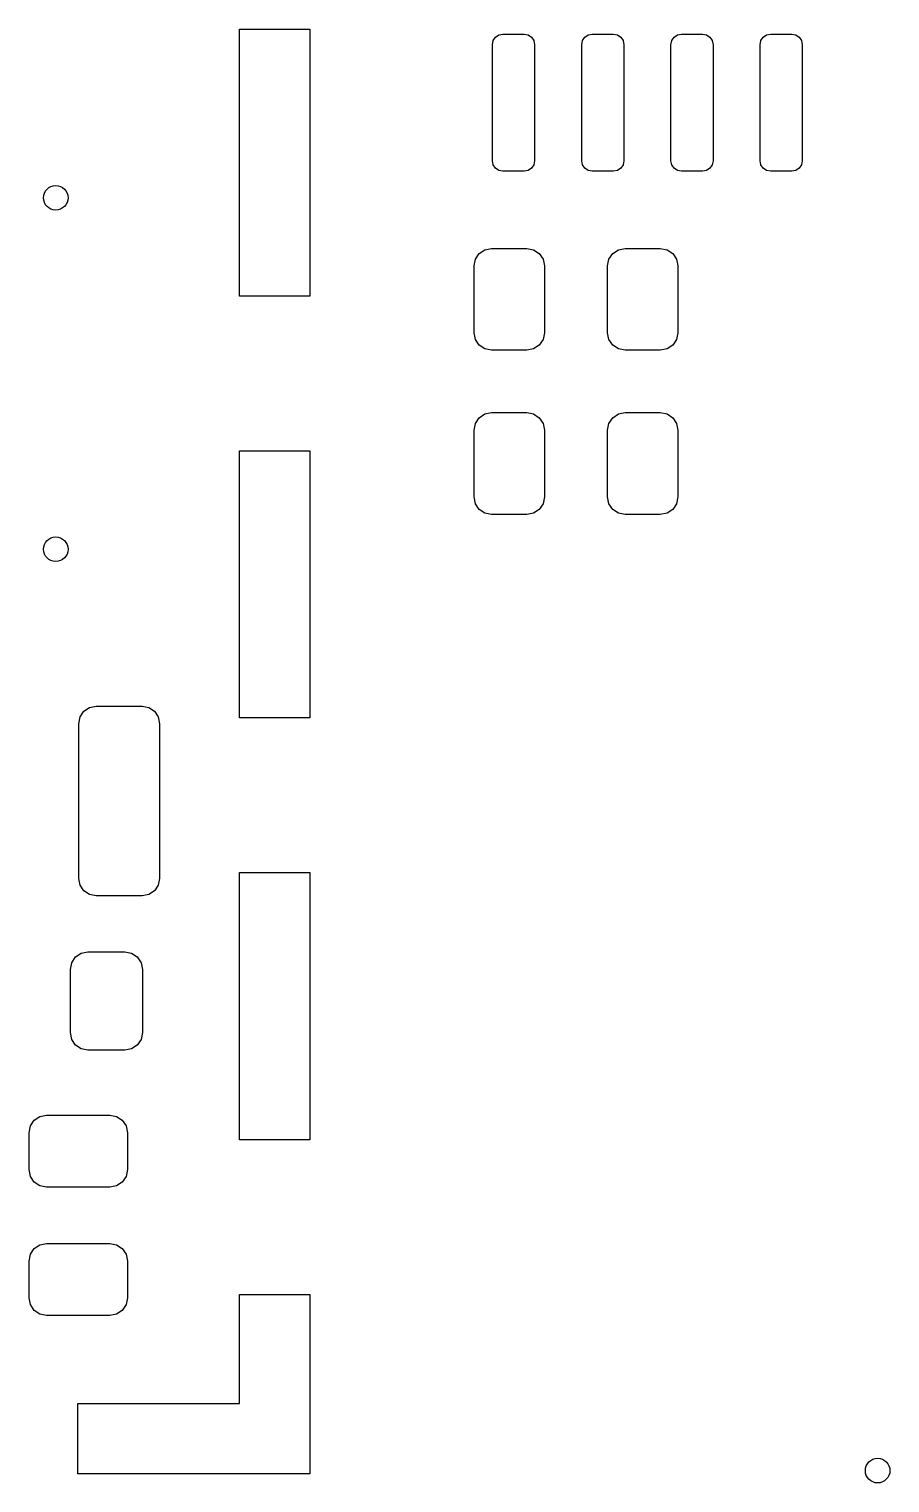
# Model space of a CAD drawing. Header units: inches. Extents: x 0.39 to 2.81, y 0.39 to 2.13.
# Drawn here: x 2.325 to 2.807, y 0.393 to 1.207 of the extents above; entities that cross this region are included whole.
import ezdxf

# ---------------------------------------------------------------- set-up
doc = ezdxf.new("R2010")
doc.units = ezdxf.units.IN
doc.header["$MEASUREMENT"] = 0
doc.layers.add('BLACK', color=250, linetype='CONTINUOUS')

msp = doc.modelspace()

# ---------------------------------------------------------------- linework, layer by layer
at = {"layer": 'BLACK', "linetype": 'CONTINUOUS'}
for p, q in [((2.44252, 1.05773), (2.44252, 1.20734)), ((2.44252, 1.20734), (2.48189, 1.20734)), ((2.48189, 1.20734), (2.48189, 1.05773)), ((2.58419, 1.1986), (2.58464, 1.20086)), ((2.58419, 1.13364), (2.58419, 1.1986)), ((2.58464, 1.20086), (2.58592, 1.20277)), ((2.58592, 1.20277), (2.58783, 1.20405)), ((2.58783, 1.20405), (2.59009, 1.2045)), ((2.59009, 1.2045), (2.60191, 1.2045)), ((2.60191, 1.2045), (2.60417, 1.20405)), ((2.60417, 1.20405), (2.60608, 1.20277)), ((2.60608, 1.20277), (2.60736, 1.20086)), ((2.60736, 1.20086), (2.60781, 1.1986)), ((2.60781, 1.1986), (2.60781, 1.13364)), ((2.63419, 1.1986), (2.63464, 1.20086)), ((2.63419, 1.13364), (2.63419, 1.1986)), ((2.63464, 1.20086), (2.63592, 1.20277)), ((2.63592, 1.20277), (2.63783, 1.20405)), ((2.63783, 1.20405), (2.64009, 1.2045)), ((2.64009, 1.2045), (2.65191, 1.2045)), ((2.65191, 1.2045), (2.65417, 1.20405)), ((2.65417, 1.20405), (2.65608, 1.20277)), ((2.65608, 1.20277), (2.65736, 1.20086)), ((2.65736, 1.20086), (2.65781, 1.1986)), ((2.65781, 1.1986), (2.65781, 1.13364)), ((2.68419, 1.1986), (2.68464, 1.20086)), ((2.68419, 1.13364), (2.68419, 1.1986)), ((2.68464, 1.20086), (2.68592, 1.20277)), ((2.68592, 1.20277), (2.68783, 1.20405)), ((2.68783, 1.20405), (2.69009, 1.2045)), ((2.69009, 1.2045), (2.70191, 1.2045)), ((2.70191, 1.2045), (2.70417, 1.20405)), ((2.70417, 1.20405), (2.70608, 1.20277)), ((2.70608, 1.20277), (2.70736, 1.20086)), ((2.70736, 1.20086), (2.70781, 1.1986)), ((2.70781, 1.1986), (2.70781, 1.13364)), ((2.73419, 1.1986), (2.73464, 1.20086)), ((2.73419, 1.13364), (2.73419, 1.1986)), ((2.73464, 1.20086), (2.73592, 1.20277)), ((2.73592, 1.20277), (2.73783, 1.20405)), ((2.73783, 1.20405), (2.74009, 1.2045)), ((2.74009, 1.2045), (2.75191, 1.2045)), ((2.75191, 1.2045), (2.75417, 1.20405)), ((2.75417, 1.20405), (2.75608, 1.20277)), ((2.75608, 1.20277), (2.75736, 1.20086)), ((2.75736, 1.20086), (2.75781, 1.1986)), ((2.75781, 1.1986), (2.75781, 1.13364)), ((2.58464, 1.13138), (2.58419, 1.13364)), ((2.60781, 1.13364), (2.60736, 1.13138)), ((2.63464, 1.13138), (2.63419, 1.13364)), ((2.65781, 1.13364), (2.65736, 1.13138)), ((2.68464, 1.13138), (2.68419, 1.13364)), ((2.70781, 1.13364), (2.70736, 1.13138)), ((2.73464, 1.13138), (2.73419, 1.13364)), ((2.75781, 1.13364), (2.75736, 1.13138)), ((2.58592, 1.12946), (2.58464, 1.13138)), ((2.58783, 1.12818), (2.58592, 1.12946)), ((2.59009, 1.12773), (2.58783, 1.12818)), ((2.60191, 1.12773), (2.59009, 1.12773)), ((2.60417, 1.12818), (2.60191, 1.12773)), ((2.60608, 1.12946), (2.60417, 1.12818)), ((2.60736, 1.13138), (2.60608, 1.12946)), ((2.63592, 1.12946), (2.63464, 1.13138)), ((2.63783, 1.12818), (2.63592, 1.12946)), ((2.64009, 1.12773), (2.63783, 1.12818)), ((2.65191, 1.12773), (2.64009, 1.12773)), ((2.65417, 1.12818), (2.65191, 1.12773)), ((2.65608, 1.12946), (2.65417, 1.12818)), ((2.65736, 1.13138), (2.65608, 1.12946)), ((2.68592, 1.12946), (2.68464, 1.13138)), ((2.68783, 1.12818), (2.68592, 1.12946)), ((2.69009, 1.12773), (2.68783, 1.12818)), ((2.70191, 1.12773), (2.69009, 1.12773)), ((2.70417, 1.12818), (2.70191, 1.12773)), ((2.70608, 1.12946), (2.70417, 1.12818)), ((2.70736, 1.13138), (2.70608, 1.12946)), ((2.73592, 1.12946), (2.73464, 1.13138)), ((2.73783, 1.12818), (2.73592, 1.12946)), ((2.74009, 1.12773), (2.73783, 1.12818)), ((2.75191, 1.12773), (2.74009, 1.12773)), ((2.75417, 1.12818), (2.75191, 1.12773)), ((2.75608, 1.12946), (2.75417, 1.12818)), ((2.75736, 1.13138), (2.75608, 1.12946)), ((2.5768, 1.08166), (2.57999, 1.08379)), ((2.57999, 1.08379), (2.58376, 1.08454)), ((2.58376, 1.08454), (2.60344, 1.08454)), ((2.60344, 1.08454), (2.60721, 1.08379)), ((2.60721, 1.08379), (2.6104, 1.08166)), ((2.6516, 1.08166), (2.65479, 1.08379)), ((2.65479, 1.08379), (2.65856, 1.08454)), ((2.65856, 1.08454), (2.67824, 1.08454)), ((2.67824, 1.08454), (2.68201, 1.08379)), ((2.68201, 1.08379), (2.6852, 1.08166)), ((2.57391, 1.0747), (2.57466, 1.07847)), ((2.57466, 1.07847), (2.5768, 1.08166)), ((2.6104, 1.08166), (2.61253, 1.07847)), ((2.61253, 1.07847), (2.61328, 1.0747)), ((2.64872, 1.0747), (2.64947, 1.07847)), ((2.64947, 1.07847), (2.6516, 1.08166)), ((2.6852, 1.08166), (2.68734, 1.07847)), ((2.68734, 1.07847), (2.68809, 1.0747)), ((2.57391, 1.0373), (2.57391, 1.0747)), ((2.61328, 1.0747), (2.61328, 1.0373)), ((2.64872, 1.0373), (2.64872, 1.0747)), ((2.68809, 1.0747), (2.68809, 1.0373)), ((2.48189, 1.05773), (2.44252, 1.05773)), ((2.57466, 1.03353), (2.57391, 1.0373)), ((2.61328, 1.0373), (2.61253, 1.03353)), ((2.64947, 1.03353), (2.64872, 1.0373)), ((2.68809, 1.0373), (2.68734, 1.03353)), ((2.5768, 1.03034), (2.57466, 1.03353)), ((2.57999, 1.02821), (2.5768, 1.03034)), ((2.58376, 1.02746), (2.57999, 1.02821)), ((2.60344, 1.02746), (2.58376, 1.02746)), ((2.60721, 1.02821), (2.60344, 1.02746)), ((2.6104, 1.03034), (2.60721, 1.02821)), ((2.61253, 1.03353), (2.6104, 1.03034)), ((2.6516, 1.03034), (2.64947, 1.03353)), ((2.65479, 1.02821), (2.6516, 1.03034)), ((2.65856, 1.02746), (2.65479, 1.02821)), ((2.67824, 1.02746), (2.65856, 1.02746)), ((2.68201, 1.02821), (2.67824, 1.02746)), ((2.6852, 1.03034), (2.68201, 1.02821)), ((2.68734, 1.03353), (2.6852, 1.03034)), ((2.57391, 0.9827), (2.57466, 0.98647)), ((2.57466, 0.98647), (2.5768, 0.98966)), ((2.5768, 0.98966), (2.57999, 0.99179)), ((2.57999, 0.99179), (2.58376, 0.99254)), ((2.58376, 0.99254), (2.60344, 0.99254)), ((2.60344, 0.99254), (2.60721, 0.99179)), ((2.60721, 0.99179), (2.6104, 0.98966)), ((2.6104, 0.98966), (2.61253, 0.98647)), ((2.61253, 0.98647), (2.61328, 0.9827)), ((2.64872, 0.9827), (2.64947, 0.98647)), ((2.64947, 0.98647), (2.6516, 0.98966)), ((2.6516, 0.98966), (2.65479, 0.99179)), ((2.65479, 0.99179), (2.65856, 0.99254)), ((2.65856, 0.99254), (2.67824, 0.99254)), ((2.67824, 0.99254), (2.68201, 0.99179)), ((2.68201, 0.99179), (2.6852, 0.98966)), ((2.6852, 0.98966), (2.68734, 0.98647)), ((2.68734, 0.98647), (2.68809, 0.9827)), ((2.57391, 0.9453), (2.57391, 0.9827)), ((2.61328, 0.9827), (2.61328, 0.9453)), ((2.64872, 0.9453), (2.64872, 0.9827)), ((2.68809, 0.9827), (2.68809, 0.9453)), ((2.44252, 0.82151), (2.44252, 0.97112)), ((2.44252, 0.97112), (2.48189, 0.97112)), ((2.48189, 0.97112), (2.48189, 0.82151)), ((2.57466, 0.94153), (2.57391, 0.9453)), ((2.61328, 0.9453), (2.61253, 0.94153)), ((2.64947, 0.94153), (2.64872, 0.9453)), ((2.68809, 0.9453), (2.68734, 0.94153)), ((2.5768, 0.93834), (2.57466, 0.94153)), ((2.57999, 0.93621), (2.5768, 0.93834)), ((2.6104, 0.93834), (2.60721, 0.93621)), ((2.61253, 0.94153), (2.6104, 0.93834)), ((2.6516, 0.93834), (2.64947, 0.94153)), ((2.65479, 0.93621), (2.6516, 0.93834)), ((2.6852, 0.93834), (2.68201, 0.93621)), ((2.68734, 0.94153), (2.6852, 0.93834)), ((2.58376, 0.93546), (2.57999, 0.93621)), ((2.60344, 0.93546), (2.58376, 0.93546)), ((2.60721, 0.93621), (2.60344, 0.93546)), ((2.65856, 0.93546), (2.65479, 0.93621)), ((2.67824, 0.93546), (2.65856, 0.93546)), ((2.68201, 0.93621), (2.67824, 0.93546)), ((2.35318, 0.82207), (2.35532, 0.82527)), ((2.35532, 0.82527), (2.35851, 0.8274)), ((2.35851, 0.8274), (2.36228, 0.82815)), ((2.36228, 0.82815), (2.38787, 0.82815)), ((2.38787, 0.82815), (2.39163, 0.8274)), ((2.39163, 0.8274), (2.39483, 0.82527)), ((2.39483, 0.82527), (2.39696, 0.82207)), ((2.35243, 0.81831), (2.35318, 0.82207)), ((2.35243, 0.73169), (2.35243, 0.81831)), ((2.39696, 0.82207), (2.39771, 0.81831)), ((2.39771, 0.81831), (2.39771, 0.73169)), ((2.48189, 0.82151), (2.44252, 0.82151)), ((2.44252, 0.58529), (2.44252, 0.7349)), ((2.44252, 0.7349), (2.48189, 0.7349)), ((2.48189, 0.7349), (2.48189, 0.58529)), ((2.35318, 0.72793), (2.35243, 0.73169)), ((2.35532, 0.72473), (2.35318, 0.72793)), ((2.35851, 0.7226), (2.35532, 0.72473)), ((2.39483, 0.72473), (2.39163, 0.7226)), ((2.39696, 0.72793), (2.39483, 0.72473)), ((2.39771, 0.73169), (2.39696, 0.72793)), ((2.36228, 0.72185), (2.35851, 0.7226)), ((2.38787, 0.72185), (2.36228, 0.72185)), ((2.39163, 0.7226), (2.38787, 0.72185)), ((2.34775, 0.68072), (2.3485, 0.68448)), ((2.3485, 0.68448), (2.35063, 0.68768)), ((2.35063, 0.68768), (2.35382, 0.68981)), ((2.35382, 0.68981), (2.35759, 0.69056)), ((2.35759, 0.69056), (2.37826, 0.69056)), ((2.37826, 0.69056), (2.38203, 0.68981)), ((2.38203, 0.68981), (2.38522, 0.68768)), ((2.38522, 0.68768), (2.38735, 0.68448)), ((2.38735, 0.68448), (2.3881, 0.68072)), ((2.34775, 0.64528), (2.34775, 0.68072)), ((2.3881, 0.68072), (2.3881, 0.64528)), ((2.3485, 0.64152), (2.34775, 0.64528)), ((2.3881, 0.64528), (2.38735, 0.64152)), ((2.35063, 0.63832), (2.3485, 0.64152)), ((2.35382, 0.63619), (2.35063, 0.63832)), ((2.35759, 0.63544), (2.35382, 0.63619)), ((2.37826, 0.63544), (2.35759, 0.63544)), ((2.38203, 0.63619), (2.37826, 0.63544)), ((2.38522, 0.63832), (2.38203, 0.63619)), ((2.38735, 0.64152), (2.38522, 0.63832)), ((2.32535, 0.59301), (2.32748, 0.5962)), ((2.32748, 0.5962), (2.33067, 0.59834)), ((2.33067, 0.59834), (2.33444, 0.59909)), ((2.33444, 0.59909), (2.36987, 0.59909)), ((2.36987, 0.59909), (2.37364, 0.59834)), ((2.37364, 0.59834), (2.37683, 0.5962)), ((2.37683, 0.5962), (2.37897, 0.59301)), ((2.3246, 0.58924), (2.32535, 0.59301)), ((2.3246, 0.56857), (2.3246, 0.58924)), ((2.37897, 0.59301), (2.37972, 0.58924)), ((2.37972, 0.58924), (2.37972, 0.56857)), ((2.48189, 0.58529), (2.44252, 0.58529)), ((2.32535, 0.56481), (2.3246, 0.56857)), ((2.32748, 0.56162), (2.32535, 0.56481)), ((2.37897, 0.56481), (2.37683, 0.56162)), ((2.37972, 0.56857), (2.37897, 0.56481)), ((2.33067, 0.55948), (2.32748, 0.56162)), ((2.33444, 0.55873), (2.33067, 0.55948)), ((2.36987, 0.55873), (2.33444, 0.55873)), ((2.37364, 0.55948), (2.36987, 0.55873)), ((2.37683, 0.56162), (2.37364, 0.55948)), ((2.3246, 0.51739), (2.32535, 0.52116)), ((2.32535, 0.52116), (2.32748, 0.52435)), ((2.32748, 0.52435), (2.33067, 0.52649)), ((2.33067, 0.52649), (2.33444, 0.52724)), ((2.33444, 0.52724), (2.36987, 0.52724)), ((2.36987, 0.52724), (2.37364, 0.52649)), ((2.37364, 0.52649), (2.37683, 0.52435)), ((2.37683, 0.52435), (2.37897, 0.52116)), ((2.37897, 0.52116), (2.37972, 0.51739)), ((2.3246, 0.49672), (2.3246, 0.51739)), ((2.37972, 0.51739), (2.37972, 0.49672)), ((2.32535, 0.49296), (2.3246, 0.49672)), ((2.37972, 0.49672), (2.37897, 0.49296)), ((2.44252, 0.43765), (2.44252, 0.49868)), ((2.44252, 0.49868), (2.48189, 0.49868)), ((2.48189, 0.49868), (2.48189, 0.43765)), ((2.32748, 0.48976), (2.32535, 0.49296)), ((2.33067, 0.48763), (2.32748, 0.48976)), ((2.37683, 0.48976), (2.37364, 0.48763)), ((2.37897, 0.49296), (2.37683, 0.48976)), ((2.33444, 0.48688), (2.33067, 0.48763)), ((2.36987, 0.48688), (2.33444, 0.48688)), ((2.37364, 0.48763), (2.36987, 0.48688)), ((2.35197, 0.39828), (2.35197, 0.43765)), ((2.35197, 0.43765), (2.44252, 0.43765)), ((2.48189, 0.43765), (2.48189, 0.39828)), ((2.44252, 0.39828), (2.35197, 0.39828)), ((2.48189, 0.39828), (2.44252, 0.39828))]:
    msp.add_line(p, q, dxfattribs=at)
at = {"layer": 'BLACK'}
for centre in [(2.33954, 1.11285), (2.33954, 0.916), (2.8, 0.4)]:
    msp.add_circle(centre, 0.00689, dxfattribs=at)

doc.saveas('drawing.dxf')
